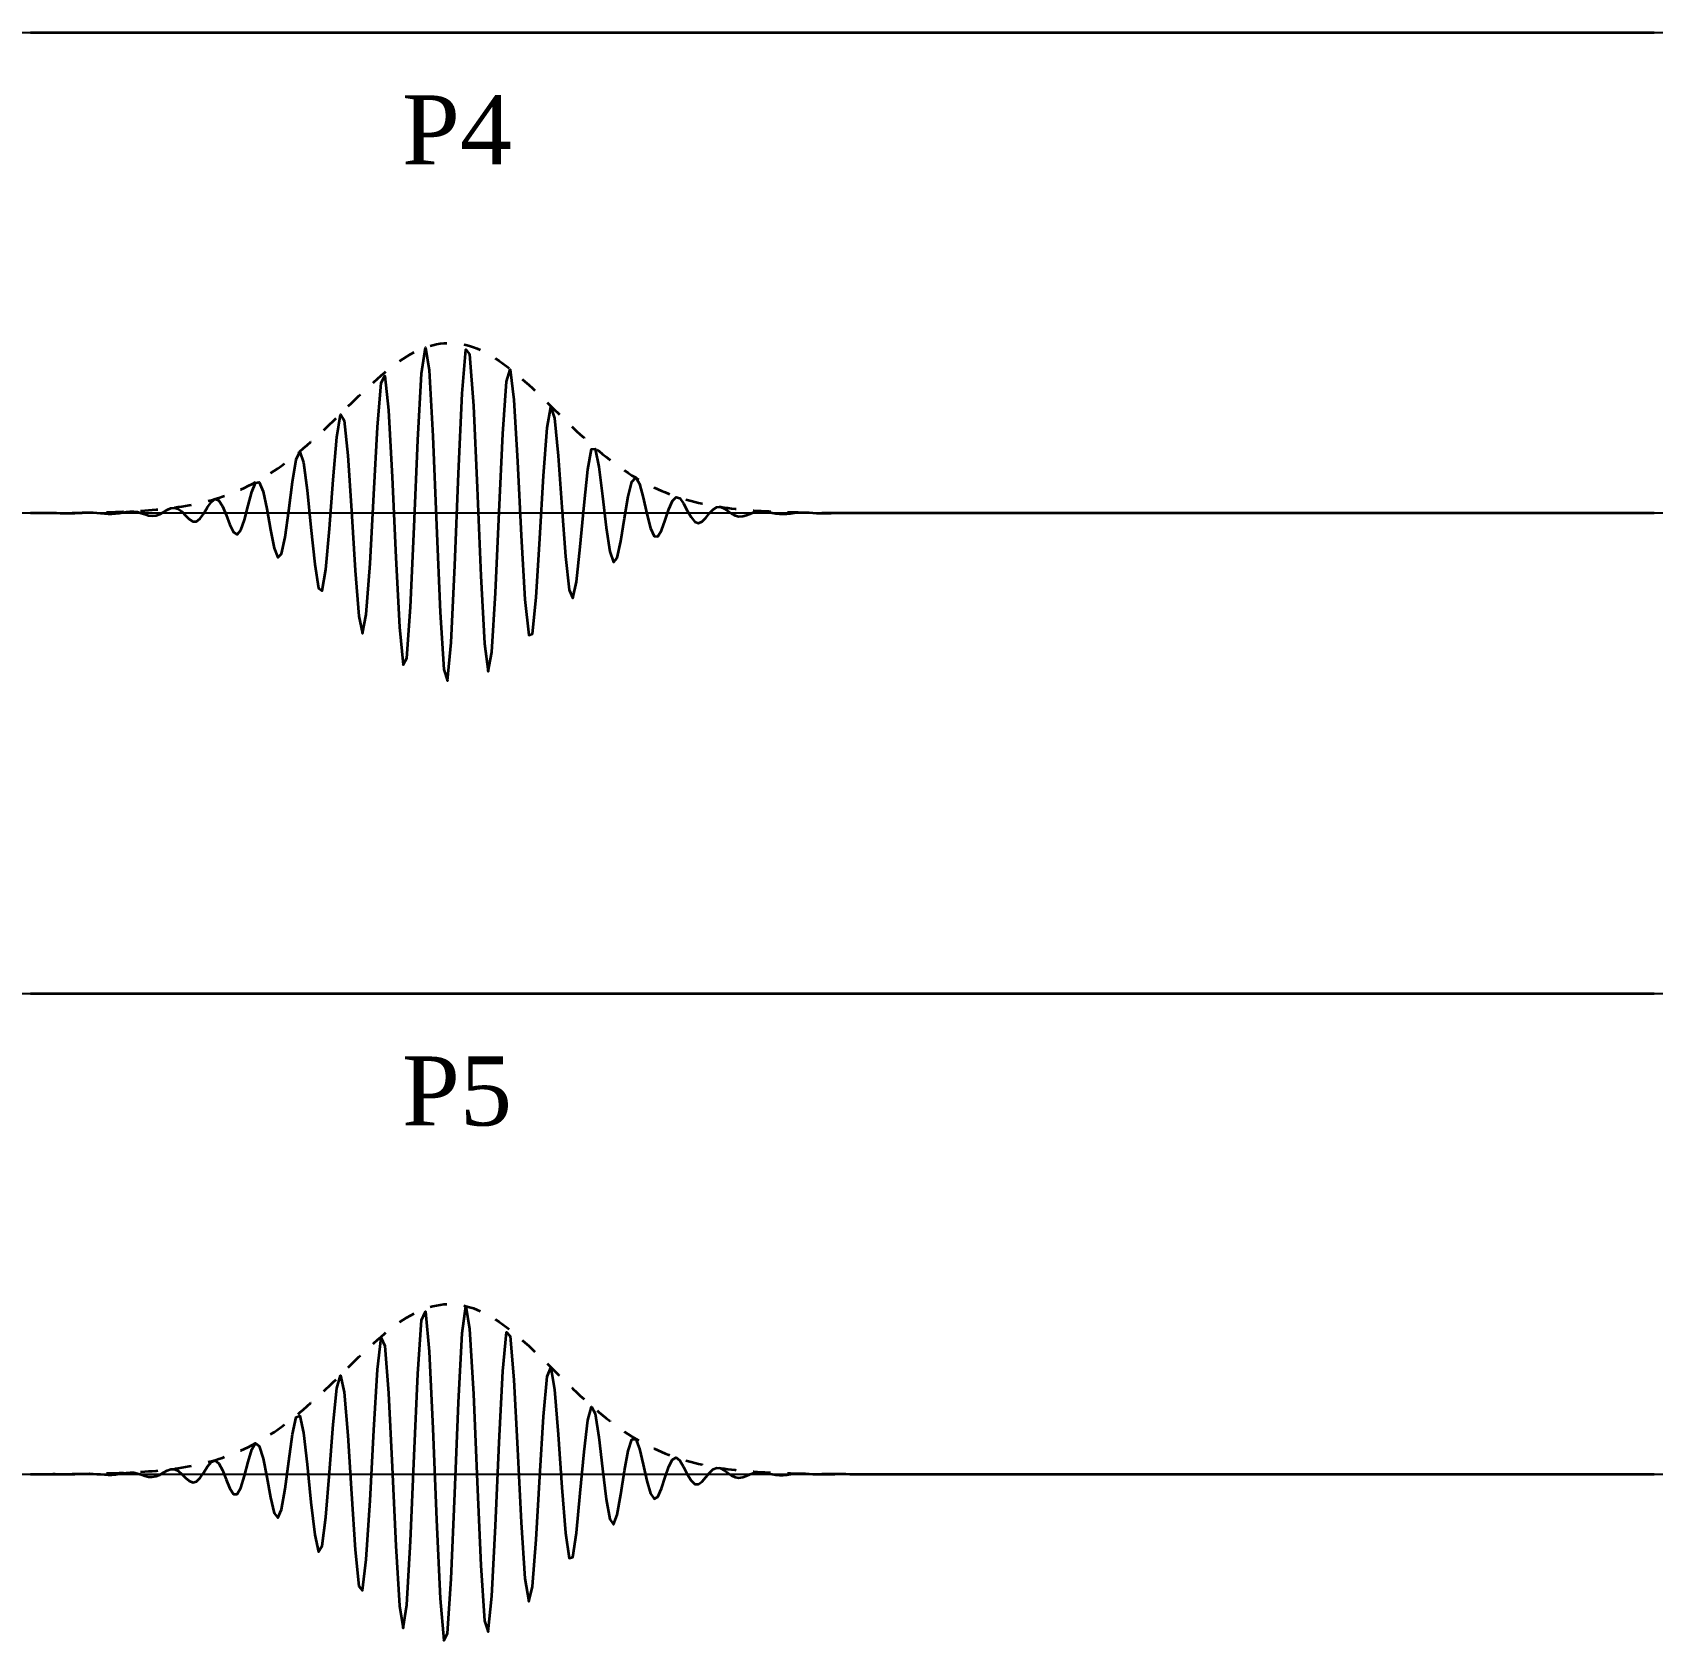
# Model space of a CAD drawing. Header units: metres. Extents: x -10 to 187, y -30 to 275.
# Drawn here: x 52.4 to 118.6, y 132.7 to 198.5 of the extents above; entities that cross this region are included whole.
import ezdxf
from ezdxf.enums import TextEntityAlignment as Align

# ---------------------------------------------------------------- set-up
doc = ezdxf.new("R2010")
doc.units = ezdxf.units.M
doc.linetypes.add('JIS_02_0.7', pattern=[1.4, 0.7, -0.7])
doc.layers.add('BASE', color=8, linetype='Continuous', lineweight=25)
doc.layers.add('WAVE', color=7, linetype='Continuous', lineweight=35)
doc.layers.add('TEXT', color=7, linetype='Continuous')
doc.styles.add('TNR', font='Times New Roman.ttf')

msp = doc.modelspace()

# ---------------------------------------------------------------- linework, layer by layer
at = {"layer": 'BASE', "lineweight": 25, "flags": 128}
for points in [[(0.861, 198.499), (121.412, 198.499)], [(0.861, 178.851), (121.412, 178.851)], [(0.861, 159.203), (121.412, 159.203)], [(0.861, 139.556), (121.412, 139.556)]]:
    msp.add_lwpolyline(points, dxfattribs=at)
at = {"layer": 'WAVE', "lineweight": 35, "flags": 128}
for points in [[(52.31, 198.499), (52.461, 198.499), (52.612, 198.499), (52.763, 198.499), (52.914, 198.499), (53.065, 198.499), (53.216, 198.499), (53.366, 198.499), (53.517, 198.499), (53.668, 198.499), (53.819, 198.499), (53.97, 198.499), (54.121, 198.499), (54.272, 198.499), (54.423, 198.499), (54.573, 198.499), (54.724, 198.499), (54.875, 198.499), (55.026, 198.499), (55.177, 198.499), (55.328, 198.499), (55.479, 198.499), (55.63, 198.499), (55.78, 198.499), (55.931, 198.499), (56.082, 198.499), (56.233, 198.499), (56.384, 198.499), (56.535, 198.499), (56.686, 198.499), (56.837, 198.499), (56.987, 198.499), (57.138, 198.499), (57.289, 198.499), (57.44, 198.499), (57.591, 198.499), (57.742, 198.499), (57.893, 198.499), (58.044, 198.499), (58.195, 198.499), (58.345, 198.499), (58.496, 198.499), (58.647, 198.499), (58.798, 198.499), (58.949, 198.499), (59.1, 198.499), (59.251, 198.499), (59.402, 198.499), (59.552, 198.499), (59.703, 198.499), (59.854, 198.499), (60.005, 198.499), (60.156, 198.499), (60.307, 198.499), (60.458, 198.499), (60.609, 198.499), (60.759, 198.499), (60.91, 198.499), (61.061, 198.499), (61.212, 198.499), (61.363, 198.499), (61.514, 198.499), (61.665, 198.499), (61.816, 198.499), (61.966, 198.499), (62.117, 198.499), (62.268, 198.499), (62.419, 198.499), (62.57, 198.499), (62.721, 198.499), (62.872, 198.499), (63.023, 198.499), (63.173, 198.499), (63.324, 198.499), (63.475, 198.499), (63.626, 198.499), (63.777, 198.499), (63.928, 198.499), (64.079, 198.499), (64.23, 198.499), (64.38, 198.499), (64.531, 198.499), (64.682, 198.499), (64.833, 198.499), (64.984, 198.499), (65.135, 198.499), (65.286, 198.499), (65.437, 198.499), (65.588, 198.499), (65.738, 198.499), (65.889, 198.499), (66.04, 198.499), (66.191, 198.499), (66.342, 198.499), (66.493, 198.499), (66.644, 198.499), (66.795, 198.499), (66.945, 198.499), (67.096, 198.499), (67.247, 198.499), (67.398, 198.499), (67.549, 198.499), (67.7, 198.499), (67.851, 198.499), (68.002, 198.499), (68.152, 198.499), (68.303, 198.499), (68.454, 198.499), (68.605, 198.499), (68.756, 198.499), (68.907, 198.499), (69.058, 198.499), (69.209, 198.499), (69.359, 198.499), (69.51, 198.499), (69.661, 198.499), (69.812, 198.499), (69.963, 198.499), (70.114, 198.499), (70.265, 198.499), (70.416, 198.499), (70.566, 198.499), (70.717, 198.499), (70.868, 198.499), (71.019, 198.499), (71.17, 198.499), (71.321, 198.499), (71.472, 198.499), (71.623, 198.499), (71.773, 198.499), (71.924, 198.499), (72.075, 198.499), (72.226, 198.499), (72.377, 198.499), (72.528, 198.499), (72.679, 198.499), (72.83, 198.499), (72.981, 198.499), (73.131, 198.499), (73.282, 198.499), (73.433, 198.499), (73.584, 198.499), (73.735, 198.499), (73.886, 198.499), (74.037, 198.499), (74.188, 198.499), (74.338, 198.499), (74.489, 198.499), (74.64, 198.499), (74.791, 198.499), (74.942, 198.499), (75.093, 198.499), (75.244, 198.499), (75.395, 198.499), (75.545, 198.499), (75.696, 198.499), (75.847, 198.499), (75.998, 198.499), (76.149, 198.499), (76.3, 198.499), (76.451, 198.499), (76.602, 198.499), (76.752, 198.499), (76.903, 198.499), (77.054, 198.499), (77.205, 198.499), (77.356, 198.499), (77.507, 198.499), (77.658, 198.499), (77.809, 198.499), (77.959, 198.499), (78.11, 198.499), (78.261, 198.499), (78.412, 198.499), (78.563, 198.499), (78.714, 198.499), (78.865, 198.499), (79.016, 198.499), (79.166, 198.499), (79.317, 198.499), (79.468, 198.499), (79.619, 198.499), (79.77, 198.499), (79.921, 198.499), (80.072, 198.499), (80.223, 198.499), (80.374, 198.499), (80.524, 198.499), (80.675, 198.499), (80.826, 198.499), (80.977, 198.499), (81.128, 198.499), (81.279, 198.499), (81.43, 198.499), (81.581, 198.499), (81.731, 198.499), (81.882, 198.499), (82.033, 198.499), (82.184, 198.499), (82.335, 198.499), (82.486, 198.499), (82.637, 198.499), (82.788, 198.499), (82.938, 198.499), (83.089, 198.499), (83.24, 198.499), (83.391, 198.499), (83.542, 198.499), (83.693, 198.499), (83.844, 198.499), (83.995, 198.499), (84.145, 198.499), (84.296, 198.499), (84.447, 198.499), (84.598, 198.499), (84.749, 198.499), (84.9, 198.499), (85.051, 198.499), (85.202, 198.499), (85.352, 198.499), (85.503, 198.499), (85.654, 198.499), (85.805, 198.499), (85.956, 198.499), (86.107, 198.499), (86.258, 198.499), (86.409, 198.499), (86.559, 198.499), (86.71, 198.499), (86.861, 198.499), (87.012, 198.499), (87.163, 198.499), (87.314, 198.499), (87.465, 198.499), (87.616, 198.499), (87.766, 198.499), (87.917, 198.499), (88.068, 198.499), (88.219, 198.499), (88.37, 198.499), (88.521, 198.499), (88.672, 198.499), (88.823, 198.499), (88.974, 198.499), (89.124, 198.499), (89.275, 198.499), (89.426, 198.499), (89.577, 198.499), (89.728, 198.499), (89.879, 198.499), (90.03, 198.499), (90.181, 198.499), (90.331, 198.499), (90.482, 198.499), (90.633, 198.499), (90.784, 198.499), (90.935, 198.499), (91.086, 198.499), (91.237, 198.499), (91.388, 198.499), (91.538, 198.499), (91.689, 198.499), (91.84, 198.499), (91.991, 198.499), (92.142, 198.499), (92.293, 198.499), (92.444, 198.499), (92.595, 198.499), (92.745, 198.499), (92.896, 198.499), (93.047, 198.499), (93.198, 198.499), (93.349, 198.499), (93.5, 198.499), (93.651, 198.499), (93.802, 198.499), (93.952, 198.499), (94.103, 198.499), (94.254, 198.499), (94.405, 198.499), (94.556, 198.499), (94.707, 198.499), (94.858, 198.499), (95.009, 198.499), (95.159, 198.499), (95.31, 198.499), (95.461, 198.499), (95.612, 198.499), (95.763, 198.499), (95.914, 198.499), (96.065, 198.499), (96.216, 198.499), (96.367, 198.499), (96.517, 198.499), (96.668, 198.499), (96.819, 198.499), (96.97, 198.499), (97.121, 198.499), (97.272, 198.499), (97.423, 198.499), (97.574, 198.499), (97.724, 198.499), (97.875, 198.499), (98.026, 198.499), (98.177, 198.499), (98.328, 198.499), (98.479, 198.499), (98.63, 198.499), (98.781, 198.499), (98.931, 198.499), (99.082, 198.499), (99.233, 198.499), (99.384, 198.499), (99.535, 198.499), (99.686, 198.499), (99.837, 198.499), (99.988, 198.499), (100.138, 198.499), (100.289, 198.499), (100.44, 198.499), (100.591, 198.499), (100.742, 198.499), (100.893, 198.499), (101.044, 198.499), (101.195, 198.499), (101.345, 198.499), (101.496, 198.499), (101.647, 198.499), (101.798, 198.499), (101.949, 198.499), (102.1, 198.499), (102.251, 198.499), (102.402, 198.499), (102.552, 198.499), (102.703, 198.499), (102.854, 198.499), (103.005, 198.499), (103.156, 198.499), (103.307, 198.499), (103.458, 198.499), (103.609, 198.499), (103.76, 198.499), (103.91, 198.499), (104.061, 198.499), (104.212, 198.499), (104.363, 198.499), (104.514, 198.499), (104.665, 198.499), (104.816, 198.499), (104.967, 198.499), (105.117, 198.499), (105.268, 198.499), (105.419, 198.499), (105.57, 198.499), (105.721, 198.499), (105.872, 198.499), (106.023, 198.499), (106.174, 198.499), (106.324, 198.499), (106.475, 198.499), (106.626, 198.499), (106.777, 198.499), (106.928, 198.499), (107.079, 198.499), (107.23, 198.499), (107.381, 198.499), (107.531, 198.499), (107.682, 198.499), (107.833, 198.499), (107.984, 198.499), (108.135, 198.499), (108.286, 198.499), (108.437, 198.499), (108.588, 198.499), (108.738, 198.499), (108.889, 198.499), (109.04, 198.499), (109.191, 198.499), (109.342, 198.499), (109.493, 198.499), (109.644, 198.499), (109.795, 198.499), (109.945, 198.499), (110.096, 198.499), (110.247, 198.499), (110.398, 198.499), (110.549, 198.499), (110.7, 198.499), (110.851, 198.499), (111.002, 198.499), (111.153, 198.499), (111.303, 198.499), (111.454, 198.499), (111.605, 198.499), (111.756, 198.499), (111.907, 198.499), (112.058, 198.499), (112.209, 198.499), (112.36, 198.499), (112.51, 198.499), (112.661, 198.499), (112.812, 198.499), (112.963, 198.499), (113.114, 198.499), (113.265, 198.499), (113.416, 198.499), (113.567, 198.499), (113.717, 198.499), (113.868, 198.499), (114.019, 198.499), (114.17, 198.499), (114.321, 198.499), (114.472, 198.499), (114.623, 198.499), (114.774, 198.499), (114.924, 198.499), (115.075, 198.499), (115.226, 198.499), (115.377, 198.499), (115.528, 198.499), (115.679, 198.499), (115.83, 198.499), (115.981, 198.499), (116.131, 198.499), (116.282, 198.499), (116.433, 198.499), (116.584, 198.499), (116.735, 198.499), (116.886, 198.499), (117.037, 198.499), (117.188, 198.499), (117.338, 198.499), (117.489, 198.499), (117.64, 198.499), (117.791, 198.499), (117.942, 198.499), (118.093, 198.499), (118.244, 198.499), (118.395, 198.499), (118.545, 198.499), (118.696, 198.499)], [(52.31, 178.851), (52.461, 178.851), (52.612, 178.851), (52.763, 178.852), (52.914, 178.853), (53.065, 178.853), (53.216, 178.853), (53.366, 178.851), (53.517, 178.849), (53.668, 178.846), (53.819, 178.844), (53.97, 178.844), (54.121, 178.847), (54.272, 178.852), (54.423, 178.859), (54.573, 178.865), (54.724, 178.868), (54.875, 178.866), (55.026, 178.858), (55.177, 178.845), (55.328, 178.83), (55.479, 178.819), (55.63, 178.816), (55.78, 178.824), (55.931, 178.844), (56.082, 178.872), (56.233, 178.899), (56.384, 178.917), (56.535, 178.916), (56.686, 178.893), (56.837, 178.849), (56.987, 178.796), (57.138, 178.75), (57.289, 178.727), (57.44, 178.742), (57.591, 178.796), (57.742, 178.881), (57.893, 178.974), (58.044, 179.045), (58.195, 179.066), (58.345, 179.019), (58.496, 178.906), (58.647, 178.753), (58.798, 178.602), (58.949, 178.505), (59.1, 178.505), (59.251, 178.618), (59.402, 178.83), (59.552, 179.086), (59.703, 179.311), (59.854, 179.423), (60.005, 179.367), (60.156, 179.133), (60.307, 178.769), (60.458, 178.372), (60.609, 178.068), (60.759, 177.971), (60.91, 178.143), (61.061, 178.571), (61.212, 179.151), (61.363, 179.719), (61.514, 180.088), (61.665, 180.112), (61.816, 179.734), (61.966, 179.024), (62.117, 178.167), (62.268, 177.417), (62.419, 177.031), (62.57, 177.175), (62.721, 177.868), (62.872, 178.953), (63.023, 180.128), (63.173, 181.031), (63.324, 181.346), (63.475, 180.909), (63.626, 179.781), (63.777, 178.25), (63.928, 176.757), (64.079, 175.777), (64.23, 175.666), (64.38, 176.537), (64.531, 178.202), (64.682, 180.208), (64.833, 181.956), (64.984, 182.881), (65.135, 182.631), (65.286, 181.197), (65.437, 178.939), (65.588, 176.502), (65.738, 174.626), (65.889, 173.929), (66.04, 174.696), (66.191, 176.778), (66.342, 179.606), (66.493, 182.352), (66.644, 184.168), (66.795, 184.454), (66.945, 183.052), (67.096, 180.318), (67.247, 177.033), (67.398, 174.178), (67.549, 172.635), (67.7, 172.917), (67.851, 174.993), (68.002, 178.284), (68.152, 181.823), (68.303, 184.548), (68.454, 185.619), (68.605, 184.684), (68.756, 181.994), (68.907, 178.336), (69.058, 174.8), (69.209, 172.445), (69.359, 171.985), (69.51, 173.561), (69.661, 176.703), (69.812, 180.47), (69.963, 183.736), (70.114, 185.532), (70.265, 185.339), (70.416, 183.237), (70.566, 179.877), (70.717, 176.277), (70.868, 173.507), (71.019, 172.367), (71.17, 173.155), (71.321, 175.587), (71.472, 178.9), (71.623, 182.09), (71.773, 184.225), (71.924, 184.714), (72.075, 183.478), (72.226, 180.95), (72.377, 177.924), (72.528, 175.309), (72.679, 173.849), (72.83, 173.912), (72.981, 175.399), (73.131, 177.8), (73.282, 180.364), (73.433, 182.336), (73.584, 183.179), (73.735, 182.722), (73.886, 181.183), (74.037, 179.082), (74.188, 177.067), (74.338, 175.714), (74.489, 175.363), (74.64, 176.038), (74.791, 177.462), (74.942, 179.164), (75.093, 180.629), (75.244, 181.459), (75.395, 181.47), (75.545, 180.734), (75.696, 179.533), (75.847, 178.255), (75.998, 177.273), (76.149, 176.839), (76.3, 177.021), (76.451, 177.701), (76.602, 178.633), (76.752, 179.524), (76.903, 180.124), (77.054, 180.295), (77.205, 180.039), (77.356, 179.478), (77.507, 178.809), (77.658, 178.234), (77.809, 177.906), (77.959, 177.885), (78.11, 178.139), (78.261, 178.559), (78.412, 179.004), (78.563, 179.346), (78.714, 179.501), (78.865, 179.452), (79.016, 179.242), (79.166, 178.953), (79.317, 178.678), (79.468, 178.493), (79.619, 178.436), (79.77, 178.503), (79.921, 178.657), (80.072, 178.841), (80.223, 178.998), (80.374, 179.088), (80.524, 179.098), (80.675, 179.037), (80.826, 178.935), (80.977, 178.827), (81.128, 178.744), (81.279, 178.706), (81.43, 178.715), (81.581, 178.76), (81.731, 178.822), (81.882, 178.88), (82.033, 178.92), (82.184, 178.933), (82.335, 178.92), (82.486, 178.891), (82.637, 178.857), (82.788, 178.828), (82.938, 178.811), (83.089, 178.809), (83.24, 178.819), (83.391, 178.835), (83.542, 178.853), (83.693, 178.866), (83.844, 178.872), (83.995, 178.871), (84.145, 178.864), (84.296, 178.856), (84.447, 178.848), (84.598, 178.843), (84.749, 178.842), (84.9, 178.843), (85.051, 178.846), (85.202, 178.85), (85.352, 178.853), (85.503, 178.854), (85.654, 178.854), (85.805, 178.853), (85.956, 178.852), (86.107, 178.851), (86.258, 178.851), (86.409, 178.851), (86.559, 178.851), (86.71, 178.851), (86.861, 178.851), (87.012, 178.851), (87.163, 178.851), (87.314, 178.851), (87.465, 178.851), (87.616, 178.851), (87.766, 178.851), (87.917, 178.851), (88.068, 178.851), (88.219, 178.851), (88.37, 178.851), (88.521, 178.851), (88.672, 178.851), (88.823, 178.851), (88.974, 178.851), (89.124, 178.851), (89.275, 178.851), (89.426, 178.851), (89.577, 178.851), (89.728, 178.851), (89.879, 178.851), (90.03, 178.851), (90.181, 178.851), (90.331, 178.851), (90.482, 178.851), (90.633, 178.851), (90.784, 178.851), (90.935, 178.851), (91.086, 178.851), (91.237, 178.851), (91.388, 178.851), (91.538, 178.851), (91.689, 178.851), (91.84, 178.851), (91.991, 178.851), (92.142, 178.851), (92.293, 178.851), (92.444, 178.851), (92.595, 178.851), (92.745, 178.851), (92.896, 178.851), (93.047, 178.851), (93.198, 178.851), (93.349, 178.851), (93.5, 178.851), (93.651, 178.851), (93.802, 178.851), (93.952, 178.851), (94.103, 178.851), (94.254, 178.851), (94.405, 178.851), (94.556, 178.851), (94.707, 178.851), (94.858, 178.851), (95.009, 178.851), (95.159, 178.851), (95.31, 178.851), (95.461, 178.851), (95.612, 178.851), (95.763, 178.851), (95.914, 178.851), (96.065, 178.851), (96.216, 178.851), (96.367, 178.851), (96.517, 178.851), (96.668, 178.851), (96.819, 178.851), (96.97, 178.851), (97.121, 178.851), (97.272, 178.851), (97.423, 178.851), (97.574, 178.851), (97.724, 178.851), (97.875, 178.851), (98.026, 178.851), (98.177, 178.851), (98.328, 178.851), (98.479, 178.851), (98.63, 178.851), (98.781, 178.851), (98.931, 178.851), (99.082, 178.851), (99.233, 178.851), (99.384, 178.851), (99.535, 178.851), (99.686, 178.851), (99.837, 178.851), (99.988, 178.851), (100.138, 178.851), (100.289, 178.851), (100.44, 178.851), (100.591, 178.851), (100.742, 178.851), (100.893, 178.851), (101.044, 178.851), (101.195, 178.851), (101.345, 178.851), (101.496, 178.851), (101.647, 178.851), (101.798, 178.851), (101.949, 178.851), (102.1, 178.851), (102.251, 178.851), (102.402, 178.851), (102.552, 178.851), (102.703, 178.851), (102.854, 178.851), (103.005, 178.851), (103.156, 178.851), (103.307, 178.851), (103.458, 178.851), (103.609, 178.851), (103.76, 178.851), (103.91, 178.851), (104.061, 178.851), (104.212, 178.851), (104.363, 178.851), (104.514, 178.851), (104.665, 178.851), (104.816, 178.851), (104.967, 178.851), (105.117, 178.851), (105.268, 178.851), (105.419, 178.851), (105.57, 178.851), (105.721, 178.851), (105.872, 178.851), (106.023, 178.851), (106.174, 178.851), (106.324, 178.851), (106.475, 178.851), (106.626, 178.851), (106.777, 178.851), (106.928, 178.851), (107.079, 178.851), (107.23, 178.851), (107.381, 178.851), (107.531, 178.851), (107.682, 178.851), (107.833, 178.851), (107.984, 178.851), (108.135, 178.851), (108.286, 178.851), (108.437, 178.851), (108.588, 178.851), (108.738, 178.851), (108.889, 178.851), (109.04, 178.851), (109.191, 178.851), (109.342, 178.851), (109.493, 178.851), (109.644, 178.851), (109.795, 178.851), (109.945, 178.851), (110.096, 178.851), (110.247, 178.851), (110.398, 178.851), (110.549, 178.851), (110.7, 178.851), (110.851, 178.851), (111.002, 178.851), (111.153, 178.851), (111.303, 178.851), (111.454, 178.851), (111.605, 178.851), (111.756, 178.851), (111.907, 178.851), (112.058, 178.851), (112.209, 178.851), (112.36, 178.851), (112.51, 178.851), (112.661, 178.851), (112.812, 178.851), (112.963, 178.851), (113.114, 178.851), (113.265, 178.851), (113.416, 178.851), (113.567, 178.851), (113.717, 178.851), (113.868, 178.851), (114.019, 178.851), (114.17, 178.851), (114.321, 178.851), (114.472, 178.851), (114.623, 178.851), (114.774, 178.851), (114.924, 178.851), (115.075, 178.851), (115.226, 178.851), (115.377, 178.851), (115.528, 178.851), (115.679, 178.851), (115.83, 178.851), (115.981, 178.851), (116.131, 178.851), (116.282, 178.851), (116.433, 178.851), (116.584, 178.851), (116.735, 178.851), (116.886, 178.851), (117.037, 178.851), (117.188, 178.851), (117.338, 178.851), (117.489, 178.851), (117.64, 178.851), (117.791, 178.851), (117.942, 178.851), (118.093, 178.851), (118.244, 178.851), (118.395, 178.851), (118.545, 178.851), (118.696, 178.851)], [(52.31, 159.203), (52.461, 159.203), (52.612, 159.203), (52.763, 159.203), (52.914, 159.203), (53.065, 159.203), (53.216, 159.203), (53.366, 159.203), (53.517, 159.203), (53.668, 159.203), (53.819, 159.203), (53.97, 159.203), (54.121, 159.203), (54.272, 159.203), (54.423, 159.203), (54.573, 159.203), (54.724, 159.203), (54.875, 159.203), (55.026, 159.203), (55.177, 159.203), (55.328, 159.203), (55.479, 159.203), (55.63, 159.203), (55.78, 159.203), (55.931, 159.203), (56.082, 159.203), (56.233, 159.203), (56.384, 159.203), (56.535, 159.203), (56.686, 159.203), (56.837, 159.203), (56.987, 159.203), (57.138, 159.203), (57.289, 159.203), (57.44, 159.203), (57.591, 159.203), (57.742, 159.203), (57.893, 159.203), (58.044, 159.203), (58.195, 159.203), (58.345, 159.203), (58.496, 159.203), (58.647, 159.203), (58.798, 159.203), (58.949, 159.203), (59.1, 159.203), (59.251, 159.203), (59.402, 159.203), (59.552, 159.203), (59.703, 159.203), (59.854, 159.203), (60.005, 159.203), (60.156, 159.203), (60.307, 159.203), (60.458, 159.203), (60.609, 159.203), (60.759, 159.203), (60.91, 159.203), (61.061, 159.203), (61.212, 159.203), (61.363, 159.203), (61.514, 159.203), (61.665, 159.203), (61.816, 159.203), (61.966, 159.203), (62.117, 159.203), (62.268, 159.203), (62.419, 159.203), (62.57, 159.203), (62.721, 159.203), (62.872, 159.203), (63.023, 159.203), (63.173, 159.203), (63.324, 159.203), (63.475, 159.203), (63.626, 159.203), (63.777, 159.203), (63.928, 159.203), (64.079, 159.203), (64.23, 159.203), (64.38, 159.203), (64.531, 159.203), (64.682, 159.203), (64.833, 159.203), (64.984, 159.203), (65.135, 159.203), (65.286, 159.203), (65.437, 159.203), (65.588, 159.203), (65.738, 159.203), (65.889, 159.203), (66.04, 159.203), (66.191, 159.203), (66.342, 159.203), (66.493, 159.203), (66.644, 159.203), (66.795, 159.203), (66.945, 159.203), (67.096, 159.203), (67.247, 159.203), (67.398, 159.203), (67.549, 159.203), (67.7, 159.203), (67.851, 159.203), (68.002, 159.203), (68.152, 159.203), (68.303, 159.203), (68.454, 159.203), (68.605, 159.203), (68.756, 159.203), (68.907, 159.203), (69.058, 159.203), (69.209, 159.203), (69.359, 159.203), (69.51, 159.203), (69.661, 159.203), (69.812, 159.203), (69.963, 159.203), (70.114, 159.203), (70.265, 159.203), (70.416, 159.203), (70.566, 159.203), (70.717, 159.203), (70.868, 159.203), (71.019, 159.203), (71.17, 159.203), (71.321, 159.203), (71.472, 159.203), (71.623, 159.203), (71.773, 159.203), (71.924, 159.203), (72.075, 159.203), (72.226, 159.203), (72.377, 159.203), (72.528, 159.203), (72.679, 159.203), (72.83, 159.203), (72.981, 159.203), (73.131, 159.203), (73.282, 159.203), (73.433, 159.203), (73.584, 159.203), (73.735, 159.203), (73.886, 159.203), (74.037, 159.203), (74.188, 159.203), (74.338, 159.203), (74.489, 159.203), (74.64, 159.203), (74.791, 159.203), (74.942, 159.203), (75.093, 159.203), (75.244, 159.203), (75.395, 159.203), (75.545, 159.203), (75.696, 159.203), (75.847, 159.203), (75.998, 159.203), (76.149, 159.203), (76.3, 159.203), (76.451, 159.203), (76.602, 159.203), (76.752, 159.203), (76.903, 159.203), (77.054, 159.203), (77.205, 159.203), (77.356, 159.203), (77.507, 159.203), (77.658, 159.203), (77.809, 159.203), (77.959, 159.203), (78.11, 159.203), (78.261, 159.203), (78.412, 159.203), (78.563, 159.203), (78.714, 159.203), (78.865, 159.203), (79.016, 159.203), (79.166, 159.203), (79.317, 159.203), (79.468, 159.203), (79.619, 159.203), (79.77, 159.203), (79.921, 159.203), (80.072, 159.203), (80.223, 159.203), (80.374, 159.203), (80.524, 159.203), (80.675, 159.203), (80.826, 159.203), (80.977, 159.203), (81.128, 159.203), (81.279, 159.203), (81.43, 159.203), (81.581, 159.203), (81.731, 159.203), (81.882, 159.203), (82.033, 159.203), (82.184, 159.203), (82.335, 159.203), (82.486, 159.203), (82.637, 159.203), (82.788, 159.203), (82.938, 159.203), (83.089, 159.203), (83.24, 159.203), (83.391, 159.203), (83.542, 159.203), (83.693, 159.203), (83.844, 159.203), (83.995, 159.203), (84.145, 159.203), (84.296, 159.203), (84.447, 159.203), (84.598, 159.203), (84.749, 159.203), (84.9, 159.203), (85.051, 159.203), (85.202, 159.203), (85.352, 159.203), (85.503, 159.203), (85.654, 159.203), (85.805, 159.203), (85.956, 159.203), (86.107, 159.203), (86.258, 159.203), (86.409, 159.203), (86.559, 159.203), (86.71, 159.203), (86.861, 159.203), (87.012, 159.203), (87.163, 159.203), (87.314, 159.203), (87.465, 159.203), (87.616, 159.203), (87.766, 159.203), (87.917, 159.203), (88.068, 159.203), (88.219, 159.203), (88.37, 159.203), (88.521, 159.203), (88.672, 159.203), (88.823, 159.203), (88.974, 159.203), (89.124, 159.203), (89.275, 159.203), (89.426, 159.203), (89.577, 159.203), (89.728, 159.203), (89.879, 159.203), (90.03, 159.203), (90.181, 159.203), (90.331, 159.203), (90.482, 159.203), (90.633, 159.203), (90.784, 159.203), (90.935, 159.203), (91.086, 159.203), (91.237, 159.203), (91.388, 159.203), (91.538, 159.203), (91.689, 159.203), (91.84, 159.203), (91.991, 159.203), (92.142, 159.203), (92.293, 159.203), (92.444, 159.203), (92.595, 159.203), (92.745, 159.203), (92.896, 159.203), (93.047, 159.203), (93.198, 159.203), (93.349, 159.203), (93.5, 159.203), (93.651, 159.203), (93.802, 159.203), (93.952, 159.203), (94.103, 159.203), (94.254, 159.203), (94.405, 159.203), (94.556, 159.203), (94.707, 159.203), (94.858, 159.203), (95.009, 159.203), (95.159, 159.203), (95.31, 159.203), (95.461, 159.203), (95.612, 159.203), (95.763, 159.203), (95.914, 159.203), (96.065, 159.203), (96.216, 159.203), (96.367, 159.203), (96.517, 159.203), (96.668, 159.203), (96.819, 159.203), (96.97, 159.203), (97.121, 159.203), (97.272, 159.203), (97.423, 159.203), (97.574, 159.203), (97.724, 159.203), (97.875, 159.203), (98.026, 159.203), (98.177, 159.203), (98.328, 159.203), (98.479, 159.203), (98.63, 159.203), (98.781, 159.203), (98.931, 159.203), (99.082, 159.203), (99.233, 159.203), (99.384, 159.203), (99.535, 159.203), (99.686, 159.203), (99.837, 159.203), (99.988, 159.203), (100.138, 159.203), (100.289, 159.203), (100.44, 159.203), (100.591, 159.203), (100.742, 159.203), (100.893, 159.203), (101.044, 159.203), (101.195, 159.203), (101.345, 159.203), (101.496, 159.203), (101.647, 159.203), (101.798, 159.203), (101.949, 159.203), (102.1, 159.203), (102.251, 159.203), (102.402, 159.203), (102.552, 159.203), (102.703, 159.203), (102.854, 159.203), (103.005, 159.203), (103.156, 159.203), (103.307, 159.203), (103.458, 159.203), (103.609, 159.203), (103.76, 159.203), (103.91, 159.203), (104.061, 159.203), (104.212, 159.203), (104.363, 159.203), (104.514, 159.203), (104.665, 159.203), (104.816, 159.203), (104.967, 159.203), (105.117, 159.203), (105.268, 159.203), (105.419, 159.203), (105.57, 159.203), (105.721, 159.203), (105.872, 159.203), (106.023, 159.203), (106.174, 159.203), (106.324, 159.203), (106.475, 159.203), (106.626, 159.203), (106.777, 159.203), (106.928, 159.203), (107.079, 159.203), (107.23, 159.203), (107.381, 159.203), (107.531, 159.203), (107.682, 159.203), (107.833, 159.203), (107.984, 159.203), (108.135, 159.203), (108.286, 159.203), (108.437, 159.203), (108.588, 159.203), (108.738, 159.203), (108.889, 159.203), (109.04, 159.203), (109.191, 159.203), (109.342, 159.203), (109.493, 159.203), (109.644, 159.203), (109.795, 159.203), (109.945, 159.203), (110.096, 159.203), (110.247, 159.203), (110.398, 159.203), (110.549, 159.203), (110.7, 159.203), (110.851, 159.203), (111.002, 159.203), (111.153, 159.203), (111.303, 159.203), (111.454, 159.203), (111.605, 159.203), (111.756, 159.203), (111.907, 159.203), (112.058, 159.203), (112.209, 159.203), (112.36, 159.203), (112.51, 159.203), (112.661, 159.203), (112.812, 159.203), (112.963, 159.203), (113.114, 159.203), (113.265, 159.203), (113.416, 159.203), (113.567, 159.203), (113.717, 159.203), (113.868, 159.203), (114.019, 159.203), (114.17, 159.203), (114.321, 159.203), (114.472, 159.203), (114.623, 159.203), (114.774, 159.203), (114.924, 159.203), (115.075, 159.203), (115.226, 159.203), (115.377, 159.203), (115.528, 159.203), (115.679, 159.203), (115.83, 159.203), (115.981, 159.203), (116.131, 159.203), (116.282, 159.203), (116.433, 159.203), (116.584, 159.203), (116.735, 159.203), (116.886, 159.203), (117.037, 159.203), (117.188, 159.203), (117.338, 159.203), (117.489, 159.203), (117.64, 159.203), (117.791, 159.203), (117.942, 159.203), (118.093, 159.203), (118.244, 159.203), (118.395, 159.203), (118.545, 159.203), (118.696, 159.203)], [(52.31, 139.556), (52.461, 139.556), (52.612, 139.556), (52.763, 139.557), (52.914, 139.558), (53.065, 139.558), (53.216, 139.557), (53.366, 139.555), (53.517, 139.553), (53.668, 139.55), (53.819, 139.549), (53.97, 139.55), (54.121, 139.553), (54.272, 139.559), (54.423, 139.565), (54.573, 139.571), (54.724, 139.572), (54.875, 139.568), (55.026, 139.558), (55.177, 139.545), (55.328, 139.531), (55.479, 139.523), (55.63, 139.524), (55.78, 139.536), (55.931, 139.559), (56.082, 139.586), (56.233, 139.61), (56.384, 139.621), (56.535, 139.613), (56.686, 139.582), (56.837, 139.536), (56.987, 139.485), (57.138, 139.447), (57.289, 139.437), (57.44, 139.465), (57.591, 139.53), (57.742, 139.618), (57.893, 139.704), (58.044, 139.758), (58.195, 139.755), (58.345, 139.685), (58.496, 139.558), (58.647, 139.405), (58.798, 139.272), (58.949, 139.208), (59.1, 139.247), (59.251, 139.396), (59.402, 139.624), (59.552, 139.871), (59.703, 140.058), (59.854, 140.113), (60.005, 139.994), (60.156, 139.712), (60.307, 139.333), (60.458, 138.965), (60.609, 138.731), (60.759, 138.728), (60.91, 138.992), (61.061, 139.478), (61.212, 140.061), (61.363, 140.566), (61.514, 140.817), (61.665, 140.698), (61.816, 140.198), (61.966, 139.425), (62.117, 138.593), (62.268, 137.963), (62.419, 137.76), (62.57, 138.103), (62.721, 138.947), (62.872, 140.082), (63.023, 141.18), (63.173, 141.888), (63.324, 141.937), (63.475, 141.243), (63.626, 139.949), (63.777, 138.401), (63.928, 137.065), (64.079, 136.38), (64.23, 136.623), (64.38, 137.8), (64.531, 139.625), (64.682, 141.581), (64.833, 143.069), (64.984, 143.586), (65.135, 142.898), (65.286, 141.128), (65.437, 138.75), (65.588, 136.458), (65.738, 134.968), (65.889, 134.791), (66.04, 136.062), (66.191, 138.474), (66.342, 141.348), (66.493, 143.826), (66.644, 145.127), (66.795, 144.795), (66.945, 142.859), (67.096, 139.841), (67.247, 136.618), (67.398, 134.165), (67.549, 133.255), (67.7, 134.215), (67.851, 136.811), (68.002, 140.3), (68.152, 143.649), (68.303, 145.843), (68.454, 146.197), (68.605, 144.57), (68.756, 141.424), (68.907, 137.685), (69.058, 134.47), (69.209, 132.747), (69.359, 133.04), (69.51, 135.267), (69.661, 138.762), (69.812, 142.48), (69.963, 145.312), (70.114, 146.42), (70.265, 145.492), (70.416, 142.828), (70.566, 139.242), (70.717, 135.814), (70.868, 133.555), (71.019, 133.107), (71.17, 134.559), (71.321, 137.433), (71.472, 140.84), (71.623, 143.761), (71.773, 145.354), (71.924, 145.199), (72.075, 143.408), (72.226, 140.573), (72.377, 137.569), (72.528, 135.282), (72.679, 134.345), (72.83, 134.965), (72.981, 136.879), (73.131, 139.459), (73.282, 141.915), (73.433, 143.542), (73.584, 143.918), (73.735, 143.015), (73.886, 141.178), (74.037, 139.004), (74.188, 137.146), (74.338, 136.117), (74.489, 136.153), (74.64, 137.159), (74.791, 138.769), (74.942, 140.468), (75.093, 141.761), (75.244, 142.311), (75.395, 142.026), (75.545, 141.065), (75.696, 139.765), (75.847, 138.533), (75.998, 137.714), (76.149, 137.5), (76.3, 137.892), (76.451, 138.714), (76.602, 139.684), (76.752, 140.511), (76.903, 140.975), (77.054, 140.984), (77.205, 140.59), (77.356, 139.95), (77.507, 139.278), (77.658, 138.767), (77.809, 138.542), (77.959, 138.631), (78.11, 138.969), (78.261, 139.427), (78.412, 139.859), (78.563, 140.147), (78.714, 140.229), (78.865, 140.111), (79.016, 139.855), (79.166, 139.552), (79.317, 139.295), (79.468, 139.149), (79.619, 139.139), (79.77, 139.247), (79.921, 139.424), (80.072, 139.61), (80.223, 139.751), (80.374, 139.814), (80.524, 139.795), (80.675, 139.713), (80.826, 139.601), (80.977, 139.495), (81.128, 139.425), (81.279, 139.404), (81.43, 139.428), (81.581, 139.484), (81.731, 139.549), (81.882, 139.604), (82.033, 139.636), (82.184, 139.639), (82.335, 139.618), (82.486, 139.585), (82.637, 139.55), (82.788, 139.523), (82.938, 139.511), (83.089, 139.514), (83.24, 139.528), (83.391, 139.546), (83.542, 139.563), (83.693, 139.575), (83.844, 139.578), (83.995, 139.575), (84.145, 139.567), (84.296, 139.558), (84.447, 139.55), (84.598, 139.546), (84.749, 139.546), (84.9, 139.549), (85.051, 139.552), (85.202, 139.556), (85.352, 139.559), (85.503, 139.559), (85.654, 139.559), (85.805, 139.558), (85.956, 139.556), (86.107, 139.556), (86.258, 139.555), (86.409, 139.555), (86.559, 139.556), (86.71, 139.556), (86.861, 139.556), (87.012, 139.556), (87.163, 139.556), (87.314, 139.556), (87.465, 139.556), (87.616, 139.556), (87.766, 139.556), (87.917, 139.556), (88.068, 139.556), (88.219, 139.556), (88.37, 139.556), (88.521, 139.556), (88.672, 139.556), (88.823, 139.556), (88.974, 139.556), (89.124, 139.556), (89.275, 139.556), (89.426, 139.556), (89.577, 139.556), (89.728, 139.556), (89.879, 139.556), (90.03, 139.556), (90.181, 139.556), (90.331, 139.556), (90.482, 139.556), (90.633, 139.556), (90.784, 139.556), (90.935, 139.556), (91.086, 139.556), (91.237, 139.556), (91.388, 139.556), (91.538, 139.556), (91.689, 139.556), (91.84, 139.556), (91.991, 139.556), (92.142, 139.556), (92.293, 139.556), (92.444, 139.556), (92.595, 139.556), (92.745, 139.556), (92.896, 139.556), (93.047, 139.556), (93.198, 139.556), (93.349, 139.556), (93.5, 139.556), (93.651, 139.556), (93.802, 139.556), (93.952, 139.556), (94.103, 139.556), (94.254, 139.556), (94.405, 139.556), (94.556, 139.556), (94.707, 139.556), (94.858, 139.556), (95.009, 139.556), (95.159, 139.556), (95.31, 139.556), (95.461, 139.556), (95.612, 139.556), (95.763, 139.556), (95.914, 139.556), (96.065, 139.556), (96.216, 139.556), (96.367, 139.556), (96.517, 139.556), (96.668, 139.556), (96.819, 139.556), (96.97, 139.556), (97.121, 139.556), (97.272, 139.556), (97.423, 139.556), (97.574, 139.556), (97.724, 139.556), (97.875, 139.556), (98.026, 139.556), (98.177, 139.556), (98.328, 139.556), (98.479, 139.556), (98.63, 139.556), (98.781, 139.556), (98.931, 139.556), (99.082, 139.556), (99.233, 139.556), (99.384, 139.556), (99.535, 139.556), (99.686, 139.556), (99.837, 139.556), (99.988, 139.556), (100.138, 139.556), (100.289, 139.556), (100.44, 139.556), (100.591, 139.556), (100.742, 139.556), (100.893, 139.556), (101.044, 139.556), (101.195, 139.556), (101.345, 139.556), (101.496, 139.556), (101.647, 139.556), (101.798, 139.556), (101.949, 139.556), (102.1, 139.556), (102.251, 139.556), (102.402, 139.556), (102.552, 139.556), (102.703, 139.556), (102.854, 139.556), (103.005, 139.556), (103.156, 139.556), (103.307, 139.556), (103.458, 139.556), (103.609, 139.556), (103.76, 139.556), (103.91, 139.556), (104.061, 139.556), (104.212, 139.556), (104.363, 139.556), (104.514, 139.556), (104.665, 139.556), (104.816, 139.556), (104.967, 139.556), (105.117, 139.556), (105.268, 139.556), (105.419, 139.556), (105.57, 139.556), (105.721, 139.556), (105.872, 139.556), (106.023, 139.556), (106.174, 139.556), (106.324, 139.556), (106.475, 139.556), (106.626, 139.556), (106.777, 139.556), (106.928, 139.556), (107.079, 139.556), (107.23, 139.556), (107.381, 139.556), (107.531, 139.556), (107.682, 139.556), (107.833, 139.556), (107.984, 139.556), (108.135, 139.556), (108.286, 139.556), (108.437, 139.556), (108.588, 139.556), (108.738, 139.556), (108.889, 139.556), (109.04, 139.556), (109.191, 139.556), (109.342, 139.556), (109.493, 139.556), (109.644, 139.556), (109.795, 139.556), (109.945, 139.556), (110.096, 139.556), (110.247, 139.556), (110.398, 139.556), (110.549, 139.556), (110.7, 139.556), (110.851, 139.556), (111.002, 139.556), (111.153, 139.556), (111.303, 139.556), (111.454, 139.556), (111.605, 139.556), (111.756, 139.556), (111.907, 139.556), (112.058, 139.556), (112.209, 139.556), (112.36, 139.556), (112.51, 139.556), (112.661, 139.556), (112.812, 139.556), (112.963, 139.556), (113.114, 139.556), (113.265, 139.556), (113.416, 139.556), (113.567, 139.556), (113.717, 139.556), (113.868, 139.556), (114.019, 139.556), (114.17, 139.556), (114.321, 139.556), (114.472, 139.556), (114.623, 139.556), (114.774, 139.556), (114.924, 139.556), (115.075, 139.556), (115.226, 139.556), (115.377, 139.556), (115.528, 139.556), (115.679, 139.556), (115.83, 139.556), (115.981, 139.556), (116.131, 139.556), (116.282, 139.556), (116.433, 139.556), (116.584, 139.556), (116.735, 139.556), (116.886, 139.556), (117.037, 139.556), (117.188, 139.556), (117.338, 139.556), (117.489, 139.556), (117.64, 139.556), (117.791, 139.556), (117.942, 139.556), (118.093, 139.556), (118.244, 139.556), (118.395, 139.556), (118.545, 139.556), (118.696, 139.556)]]:
    msp.add_lwpolyline(points, dxfattribs=at)
at = {"layer": 'WAVE', "linetype": 'JIS_02_0.7', "lineweight": 35, "flags": 128}
for points in [[(52.612, 178.852), (52.763, 178.852), (52.914, 178.853), (53.065, 178.854), (53.216, 178.854), (53.366, 178.855), (53.517, 178.856), (53.668, 178.857), (53.819, 178.858), (53.97, 178.859), (54.121, 178.861), (54.272, 178.862), (54.423, 178.864), (54.573, 178.866), (54.724, 178.868), (54.875, 178.871), (55.026, 178.874), (55.177, 178.877), (55.328, 178.88), (55.479, 178.884), (55.63, 178.888), (55.78, 178.893), (55.931, 178.898), (56.082, 178.904), (56.233, 178.91), (56.384, 178.917), (56.535, 178.925), (56.686, 178.933), (56.837, 178.942), (56.987, 178.952), (57.138, 178.963), (57.289, 178.975), (57.44, 178.989), (57.591, 179.003), (57.742, 179.019), (57.893, 179.036), (58.044, 179.054), (58.195, 179.074), (58.345, 179.095), (58.496, 179.119), (58.647, 179.144), (58.798, 179.171), (58.949, 179.2), (59.1, 179.231), (59.251, 179.264), (59.402, 179.3), (59.552, 179.339), (59.703, 179.38), (59.854, 179.423), (60.005, 179.47), (60.156, 179.519), (60.307, 179.572), (60.458, 179.627), (60.609, 179.686), (60.759, 179.748), (60.91, 179.814), (61.061, 179.883), (61.212, 179.956), (61.363, 180.032), (61.514, 180.112), (61.665, 180.196), (61.816, 180.284), (61.966, 180.375), (62.117, 180.47), (62.268, 180.569), (62.419, 180.672), (62.57, 180.779), (62.721, 180.889), (62.872, 181.003), (63.023, 181.121), (63.173, 181.242), (63.324, 181.366), (63.475, 181.494), (63.626, 181.625), (63.777, 181.758), (63.928, 181.894), (64.079, 182.033), (64.23, 182.174), (64.38, 182.316), (64.531, 182.461), (64.682, 182.607), (64.833, 182.754), (64.984, 182.901), (65.135, 183.049), (65.286, 183.197), (65.437, 183.345), (65.588, 183.492), (65.738, 183.638), (65.889, 183.783), (66.04, 183.925), (66.191, 184.065), (66.342, 184.203), (66.493, 184.337), (66.644, 184.468), (66.795, 184.595), (66.945, 184.717), (67.096, 184.835), (67.247, 184.947), (67.398, 185.054), (67.549, 185.155), (67.7, 185.25), (67.851, 185.338), (68.002, 185.419), (68.152, 185.493), (68.303, 185.56), (68.454, 185.619), (68.605, 185.67), (68.756, 185.713), (68.907, 185.748), (69.058, 185.774), (69.209, 185.792), (69.359, 185.801), (69.51, 185.802), (69.661, 185.794), (69.812, 185.777), (69.963, 185.753), (70.114, 185.719), (70.265, 185.678), (70.416, 185.628), (70.566, 185.57), (70.717, 185.505), (70.868, 185.432), (71.019, 185.352), (71.17, 185.265), (71.321, 185.171), (71.472, 185.071), (71.623, 184.965), (71.773, 184.854), (71.924, 184.737), (72.075, 184.615), (72.226, 184.489), (72.377, 184.359), (72.528, 184.225), (72.679, 184.088), (72.83, 183.948), (72.981, 183.806), (73.131, 183.662), (73.282, 183.516), (73.433, 183.369), (73.584, 183.222), (73.735, 183.073), (73.886, 182.925), (74.037, 182.777), (74.188, 182.63), (74.338, 182.484), (74.489, 182.339), (74.64, 182.196), (74.791, 182.055), (74.942, 181.916), (75.093, 181.779), (75.244, 181.645), (75.395, 181.514), (75.545, 181.386), (75.696, 181.261), (75.847, 181.139), (75.998, 181.021), (76.149, 180.906), (76.3, 180.795), (76.451, 180.688), (76.602, 180.585), (76.752, 180.485), (76.903, 180.389), (77.054, 180.297), (77.205, 180.209), (77.356, 180.124), (77.507, 180.044), (77.658, 179.967), (77.809, 179.893), (77.959, 179.824), (78.11, 179.757), (78.261, 179.695), (78.412, 179.635), (78.563, 179.579), (78.714, 179.526), (78.865, 179.476), (79.016, 179.429), (79.166, 179.385), (79.317, 179.344), (79.468, 179.305), (79.619, 179.269), (79.77, 179.235), (79.921, 179.204), (80.072, 179.174), (80.223, 179.147), (80.374, 179.122), (80.524, 179.098), (80.675, 179.076), (80.826, 179.056), (80.977, 179.038), (81.128, 179.021), (81.279, 179.005), (81.43, 178.99), (81.581, 178.977), (81.731, 178.965), (81.882, 178.954), (82.033, 178.943), (82.184, 178.934), (82.335, 178.926), (82.486, 178.918), (82.637, 178.911), (82.788, 178.904), (82.938, 178.899), (83.089, 178.893), (83.24, 178.889), (83.391, 178.884), (83.542, 178.88), (83.693, 178.877), (83.844, 178.874), (83.995, 178.871), (84.145, 178.869), (84.296, 178.866), (84.447, 178.864), (84.598, 178.862), (84.749, 178.861), (84.9, 178.859), (85.051, 178.858), (85.202, 178.857), (85.352, 178.856), (85.503, 178.855), (85.654, 178.854), (85.805, 178.854), (85.956, 178.853), (86.107, 178.852), (86.258, 178.852), (86.409, 178.852), (86.559, 178.851)], [(52.612, 139.557), (52.763, 139.557), (52.914, 139.558), (53.065, 139.558), (53.216, 139.559), (53.366, 139.56), (53.517, 139.561), (53.668, 139.562), (53.819, 139.563), (53.97, 139.564), (54.121, 139.565), (54.272, 139.567), (54.423, 139.569), (54.573, 139.571), (54.724, 139.573), (54.875, 139.576), (55.026, 139.578), (55.177, 139.581), (55.328, 139.585), (55.479, 139.589), (55.63, 139.593), (55.78, 139.598), (55.931, 139.603), (56.082, 139.609), (56.233, 139.615), (56.384, 139.622), (56.535, 139.629), (56.686, 139.638), (56.837, 139.647), (56.987, 139.657), (57.138, 139.668), (57.289, 139.68), (57.44, 139.693), (57.591, 139.708), (57.742, 139.723), (57.893, 139.74), (58.044, 139.759), (58.195, 139.779), (58.345, 139.8), (58.496, 139.823), (58.647, 139.848), (58.798, 139.875), (58.949, 139.905), (59.1, 139.936), (59.251, 139.969), (59.402, 140.005), (59.552, 140.043), (59.703, 140.084), (59.854, 140.128), (60.005, 140.175), (60.156, 140.224), (60.307, 140.276), (60.458, 140.332), (60.609, 140.391), (60.759, 140.453), (60.91, 140.519), (61.061, 140.588), (61.212, 140.66), (61.363, 140.737), (61.514, 140.817), (61.665, 140.901), (61.816, 140.988), (61.966, 141.08), (62.117, 141.175), (62.268, 141.274), (62.419, 141.377), (62.57, 141.484), (62.721, 141.594), (62.872, 141.708), (63.023, 141.826), (63.173, 141.947), (63.324, 142.071), (63.475, 142.199), (63.626, 142.329), (63.777, 142.463), (63.928, 142.599), (64.079, 142.738), (64.23, 142.878), (64.38, 143.021), (64.531, 143.166), (64.682, 143.312), (64.833, 143.458), (64.984, 143.606), (65.135, 143.754), (65.286, 143.902), (65.437, 144.05), (65.588, 144.197), (65.738, 144.343), (65.889, 144.487), (66.04, 144.63), (66.191, 144.77), (66.342, 144.908), (66.493, 145.042), (66.644, 145.173), (66.795, 145.3), (66.945, 145.422), (67.096, 145.54), (67.247, 145.652), (67.398, 145.759), (67.549, 145.86), (67.7, 145.955), (67.851, 146.043), (68.002, 146.124), (68.152, 146.198), (68.303, 146.265), (68.454, 146.324), (68.605, 146.375), (68.756, 146.418), (68.907, 146.452), (69.058, 146.479), (69.209, 146.496), (69.359, 146.506), (69.51, 146.506), (69.661, 146.499), (69.812, 146.482), (69.963, 146.457), (70.114, 146.424), (70.265, 146.382), (70.416, 146.333), (70.566, 146.275), (70.717, 146.21), (70.868, 146.137), (71.019, 146.057), (71.17, 145.97), (71.321, 145.876), (71.472, 145.776), (71.623, 145.67), (71.773, 145.559), (71.924, 145.442), (72.075, 145.32), (72.226, 145.194), (72.377, 145.064), (72.528, 144.93), (72.679, 144.793), (72.83, 144.653), (72.981, 144.511), (73.131, 144.367), (73.282, 144.221), (73.433, 144.074), (73.584, 143.926), (73.735, 143.778), (73.886, 143.63), (74.037, 143.482), (74.188, 143.335), (74.338, 143.189), (74.489, 143.044), (74.64, 142.901), (74.791, 142.76), (74.942, 142.621), (75.093, 142.484), (75.244, 142.35), (75.395, 142.219), (75.545, 142.091), (75.696, 141.966), (75.847, 141.844), (75.998, 141.726), (76.149, 141.611), (76.3, 141.5), (76.451, 141.393), (76.602, 141.289), (76.752, 141.19), (76.903, 141.094), (77.054, 141.002), (77.205, 140.913), (77.356, 140.829), (77.507, 140.748), (77.658, 140.671), (77.809, 140.598), (77.959, 140.528), (78.11, 140.462), (78.261, 140.399), (78.412, 140.34), (78.563, 140.284), (78.714, 140.231), (78.865, 140.181), (79.016, 140.134), (79.166, 140.09), (79.317, 140.049), (79.468, 140.01), (79.619, 139.974), (79.77, 139.94), (79.921, 139.908), (80.072, 139.879), (80.223, 139.852), (80.374, 139.826), (80.524, 139.803), (80.675, 139.781), (80.826, 139.761), (80.977, 139.742), (81.128, 139.725), (81.279, 139.71), (81.43, 139.695), (81.581, 139.682), (81.731, 139.67), (81.882, 139.658), (82.033, 139.648), (82.184, 139.639), (82.335, 139.63), (82.486, 139.623), (82.637, 139.616), (82.788, 139.609), (82.938, 139.603), (83.089, 139.598), (83.24, 139.593), (83.391, 139.589), (83.542, 139.585), (83.693, 139.582), (83.844, 139.579), (83.995, 139.576), (84.145, 139.573), (84.296, 139.571), (84.447, 139.569), (84.598, 139.567), (84.749, 139.566), (84.9, 139.564), (85.051, 139.563), (85.202, 139.562), (85.352, 139.561), (85.503, 139.56), (85.654, 139.559), (85.805, 139.558), (85.956, 139.558), (86.107, 139.557), (86.258, 139.557), (86.409, 139.556), (86.559, 139.556)]]:
    msp.add_lwpolyline(points, dxfattribs=at)

# ---------------------------------------------------------------- texts
at = {"layer": 'TEXT', "style": 'TNR'}
for s, p in [('P4', (69.747, 192.258)), ('P5', (69.747, 152.962))]:
    msp.add_text(s, height=2.8222, dxfattribs=at).set_placement(p, align=Align.BOTTOM_CENTER)

doc.saveas('drawing.dxf')
